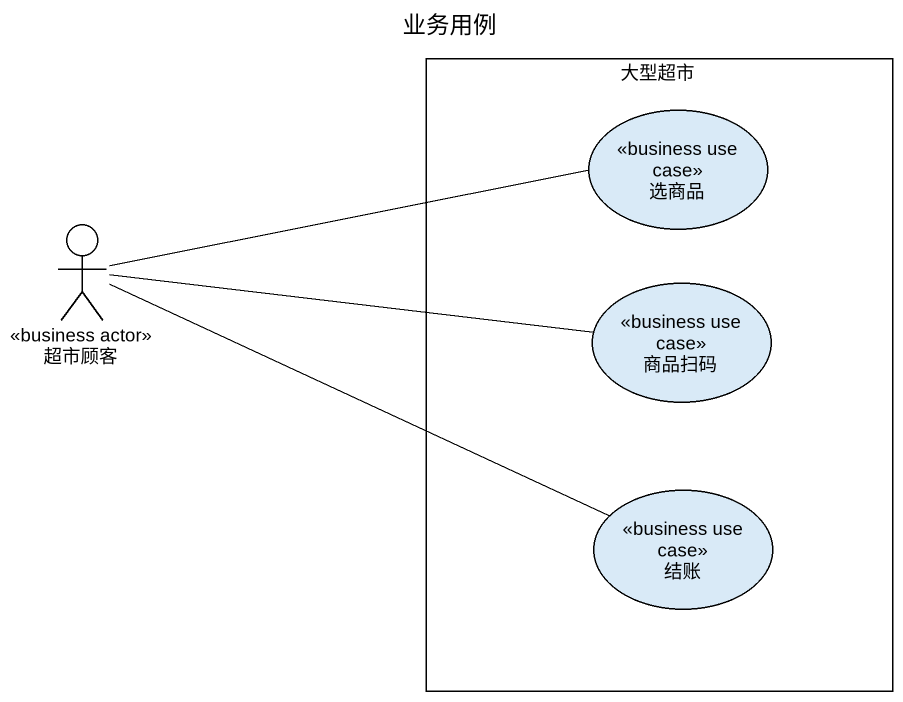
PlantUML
@startuml
title 业务用例
rectangle 大型超市 {
  usecase 选商品 <<business use case>>
  usecase 商品扫码 <<business use case>>
  usecase 结账 <<business use case>>
}
actor 超市顾客 <<business actor>>
超市顾客 -right- 选商品
超市顾客 -right- 商品扫码
超市顾客 -right- 结账
@enduml
